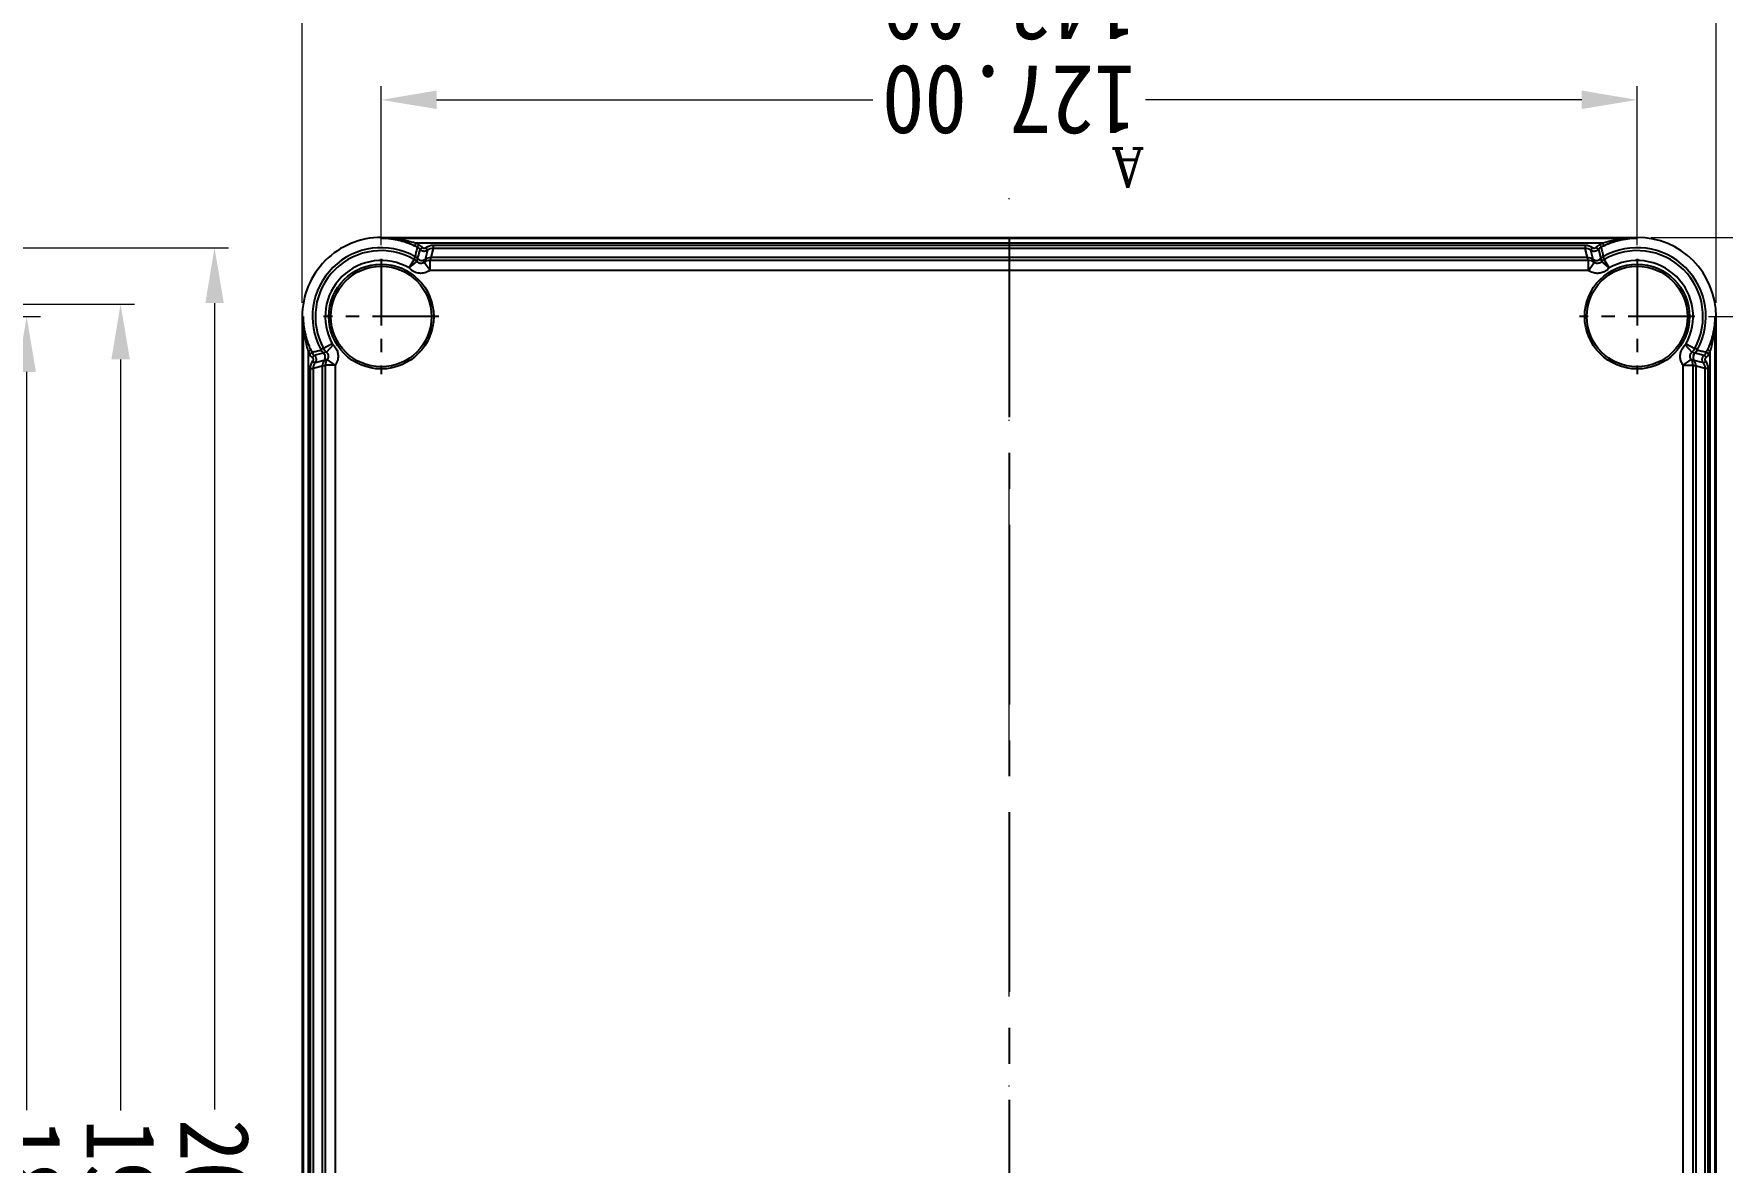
# Model space of a CAD drawing. Header units: millimetres. Extents: x -603 to 1798, y -1840 to -1013.
# Drawn here: x 787 to 957.8, y -1687.2 to -1573.1 of the extents above; entities that cross this region are included whole.
import ezdxf
from ezdxf.enums import TextEntityAlignment as Align

# ---------------------------------------------------------------- set-up
doc = ezdxf.new("R2010")
doc.units = ezdxf.units.MM
doc.header["$MEASUREMENT"] = 0
doc.linetypes.add('CENTER', pattern=[50.8, 31.75, -6.35, 6.35, -6.35])
doc.linetypes.add('DIVIDE', pattern=[31.75, 12.7, -6.35, 0, -6.35, 0, -6.35])
doc.layers.get('0').update_dxf_attribs({"linetype": 'CONTINUOUS'})
doc.layers.get('Defpoints').update_dxf_attribs({"linetype": 'CONTINUOUS'})
doc.layers.add('dim', color=3, linetype='CONTINUOUS', lineweight=9)
doc.layers.add('hatch', color=56, linetype='CONTINUOUS', lineweight=9)
doc.styles.add('FFS', font='simfang0.ttf', dxfattribs={"width": 0.9})
doc.styles.add('ROMANC', font='romanc.shx')
doc.dimstyles.new('YanXiu', dxfattribs={"dimtxt": 2.5, "dimasz": 2.2, "dimexe": 1, "dimexo": 0.6, "dimgap": 0.66, "dimtad": 0, "dimzin": 0, "dimdsep": 46, "dimtxsty": 'FFS', "dimcen": 0, "dimclrd": 256, "dimclre": 131, "dimclrt": 42, "dimadec": 0, "dimazin": 0, "dimtfac": 1, "dimtdec": 4, "dimtofl": 0, "dimtmove": 0, "dimatfit": 3, "dimfxl": 0, "dimtolj": 1, "dimtzin": 0, "dimlwd": 0, "dimlwe": 0, "dimarcsym": 0})

# ---------------------------------------------------------------- blocks, each defined once
blk = doc.blocks.new('*D17')
at = {"layer": 'Defpoints', "color": 0}
for p in [(-77.38, 94), (-65.81, 94), (-65.81, -94)]:
    blk.add_point(p, dxfattribs=at)
at = {"layer": 'dim', "color": 131, "lineweight": 5}
for p, q in [((-67.21, 94), (-78.78, 94)), ((-67.21, -94), (-78.78, -94))]:
    blk.add_line(p, q, dxfattribs=at)
at = {"layer": 'dim', "lineweight": 5}
for p, q in [((-77.38, 88.4), (-77.38, 13.78)), ((-77.38, -88.4), (-77.38, -13.78))]:
    blk.add_line(p, q, dxfattribs=at)
at = {"layer": 'dim'}
for points in [[(-78.32, 88.4), (-76.45, 88.4), (-77.38, 94)], [(-78.32, -88.4), (-76.45, -88.4), (-77.38, -94)]]:
    blk.add_solid(points, dxfattribs=at)
at = {"layer": 'dim', "color": 42, "insert": (-77.38, 0), "char_height": 7, "attachment_point": 5, "rotation": 90, "style": 'FFS'}
blk.add_mtext('188.00', dxfattribs=at)
blk = doc.blocks.new('*D18')
at = {"layer": 'Defpoints', "color": 0}
for p in [(-86.88, 95.26), (-54.72, 95.26), (-54.72, -95.26)]:
    blk.add_point(p, dxfattribs=at)
at = {"layer": 'dim', "color": 131, "lineweight": 5}
for p, q in [((-56.12, 95.26), (-88.28, 95.26)), ((-56.12, -95.26), (-88.28, -95.26))]:
    blk.add_line(p, q, dxfattribs=at)
at = {"layer": 'dim', "lineweight": 5}
for p, q in [((-86.88, 89.66), (-86.88, 13.73)), ((-86.88, -89.66), (-86.88, -13.73))]:
    blk.add_line(p, q, dxfattribs=at)
at = {"layer": 'dim'}
for points in [[(-87.82, 89.66), (-85.95, 89.66), (-86.88, 95.26)], [(-87.82, -89.66), (-85.95, -89.66), (-86.88, -95.26)]]:
    blk.add_solid(points, dxfattribs=at)
at = {"layer": 'dim', "color": 42, "insert": (-86.88, 0), "char_height": 7, "attachment_point": 5, "rotation": 90, "style": 'FFS'}
blk.add_mtext('190.53', dxfattribs=at)
blk = doc.blocks.new('*D19')
at = {"layer": 'Defpoints', "color": 0}
for p in [(-96.38, 100.96), (-63.5, 100.96), (-63.5, -100.96)]:
    blk.add_point(p, dxfattribs=at)
at = {"layer": 'dim', "color": 131, "lineweight": 5}
for p, q in [((-64.9, 100.96), (-97.78, 100.96)), ((-64.9, -100.96), (-97.78, -100.96))]:
    blk.add_line(p, q, dxfattribs=at)
at = {"layer": 'dim', "lineweight": 5}
for p, q in [((-96.38, 95.36), (-96.38, 13.83)), ((-96.38, -95.36), (-96.38, -13.83))]:
    blk.add_line(p, q, dxfattribs=at)
at = {"layer": 'dim'}
for points in [[(-97.32, 95.36), (-95.45, 95.36), (-96.38, 100.96)], [(-97.32, -95.36), (-95.45, -95.36), (-96.38, -100.96)]]:
    blk.add_solid(points, dxfattribs=at)
at = {"layer": 'dim', "color": 42, "insert": (-96.38, 0), "char_height": 7, "attachment_point": 5, "rotation": 90, "style": 'FFS'}
blk.add_mtext('201.93', dxfattribs=at)
blk = doc.blocks.new('*D30')
at = {"layer": 'Defpoints', "color": 0}
for p in [(-45.36, 174.99), (97.64, 174.99), (97.64, 143.58)]:
    blk.add_point(p, dxfattribs=at)
at = {"layer": 'dim', "color": 131, "lineweight": 5}
for p, q in [((-45.36, 173.59), (-45.36, 142.18)), ((97.64, 173.59), (97.64, 142.18))]:
    blk.add_line(p, q, dxfattribs=at)
at = {"layer": 'dim', "lineweight": 5}
for p, q in [((-39.76, 143.58), (12.36, 143.58)), ((92.04, 143.58), (39.92, 143.58))]:
    blk.add_line(p, q, dxfattribs=at)
at = {"layer": 'dim'}
for points in [[(-39.76, 144.51), (-39.76, 142.64), (-45.36, 143.58)], [(92.04, 144.51), (92.04, 142.64), (97.64, 143.58)]]:
    blk.add_solid(points, dxfattribs=at)
at = {"layer": 'dim', "color": 42, "insert": (26.14, 143.58), "char_height": 7, "attachment_point": 5, "style": 'FFS'}
blk.add_mtext('143.00', dxfattribs=at)
blk = doc.blocks.new('*D31')
at = {"layer": 'Defpoints', "color": 0}
for p in [(-37.36, 169.16), (89.64, 169.16), (89.64, 153.08)]:
    blk.add_point(p, dxfattribs=at)
at = {"layer": 'dim', "color": 131, "lineweight": 5}
for p, q in [((-37.36, 167.76), (-37.36, 151.68)), ((89.64, 167.76), (89.64, 151.68))]:
    blk.add_line(p, q, dxfattribs=at)
at = {"layer": 'dim', "lineweight": 5}
for p, q in [((-31.76, 153.08), (12.36, 153.08)), ((84.04, 153.08), (39.92, 153.08))]:
    blk.add_line(p, q, dxfattribs=at)
at = {"layer": 'dim'}
for points in [[(-31.76, 154.01), (-31.76, 152.14), (-37.36, 153.08)], [(84.04, 154.01), (84.04, 152.14), (89.64, 153.08)]]:
    blk.add_solid(points, dxfattribs=at)
at = {"layer": 'dim', "color": 42, "insert": (26.14, 153.08), "char_height": 7, "attachment_point": 5, "style": 'FFS'}
blk.add_mtext('127.00', dxfattribs=at)
blk = doc.blocks.new('*D32')
at = {"layer": 'Defpoints', "color": 0}
for p in [(-37.36, 370.99), (-63.65, 166.99), (-37.36, 166.99)]:
    blk.add_point(p, dxfattribs=at)
at = {"layer": 'dim', "color": 131, "lineweight": 5}
for p, q in [((-38.76, 370.99), (-65.05, 370.99)), ((-38.76, 166.99), (-65.05, 166.99))]:
    blk.add_line(p, q, dxfattribs=at)
at = {"layer": 'dim', "lineweight": 5}
for p, q in [((-63.65, 365.39), (-63.65, 282.87)), ((-63.65, 172.59), (-63.65, 255.11))]:
    blk.add_line(p, q, dxfattribs=at)
at = {"layer": 'dim'}
for points in [[(-64.58, 365.39), (-62.71, 365.39), (-63.65, 370.99)], [(-64.58, 172.59), (-62.71, 172.59), (-63.65, 166.99)]]:
    blk.add_solid(points, dxfattribs=at)
at = {"layer": 'dim', "color": 42, "insert": (-63.65, 268.99), "char_height": 7, "attachment_point": 5, "rotation": 90, "style": 'FFS'}
blk.add_mtext('204.00', dxfattribs=at)
blk = doc.blocks.new('*D40')
at = {"layer": 'Defpoints', "color": 0}
for p in [(-55.15, 362.99), (-43.19, 362.99), (-43.19, 174.99)]:
    blk.add_point(p, dxfattribs=at)
at = {"layer": 'dim', "color": 131, "lineweight": 5}
for p, q in [((-44.59, 362.99), (-56.55, 362.99)), ((-44.59, 174.99), (-56.55, 174.99))]:
    blk.add_line(p, q, dxfattribs=at)
at = {"layer": 'dim', "lineweight": 5}
for p, q in [((-55.15, 357.39), (-55.15, 282.76)), ((-55.15, 180.59), (-55.15, 255.21))]:
    blk.add_line(p, q, dxfattribs=at)
at = {"layer": 'dim'}
for points in [[(-56.08, 357.39), (-54.21, 357.39), (-55.15, 362.99)], [(-56.08, 180.59), (-54.21, 180.59), (-55.15, 174.99)]]:
    blk.add_solid(points, dxfattribs=at)
at = {"layer": 'dim', "color": 42, "insert": (-55.15, 268.99), "char_height": 7, "attachment_point": 5, "rotation": 90, "style": 'FFS'}
blk.add_mtext('188.00', dxfattribs=at)
blk = doc.blocks.new('u47')
at = {"layer": 'dim'}
for base, p1, p2, picture, middle in [((-96.384, 100.963), (-63.5, -100.963), (-63.5, 100.963), '*D19', (-96.384, 0)), ((-86.884, 95.264), (-54.723, -95.264), (-54.723, 95.264), '*D18', (-86.884, 0)), ((-77.384, 94), (-65.81, -94), (-65.81, 94), '*D17', (-77.384, 0))]:
    dim = blk.add_linear_dim(base=base, p1=p1, p2=p2, angle=90, dimstyle='YanXiu', override={"dimtxt": 7, "dimasz": 5.6, "dimexe": 1.3993, "dimexo": 1.3993, "dimgap": 1.3993}, dxfattribs=at)
    dim.commit()
    dim.dimension.update_dxf_attribs({"geometry": picture, "text_midpoint": middle, "dimtype": 160})
blk = doc.blocks.new('u43')
at = {"color": 1, "linetype": 'CENTER', "ltscale": 0.572}
blk.add_line((26.138, 166.987), (26.138, 370.987), dxfattribs=at)
at = {"color": 7}
for p, q in [((-45.362, 362.987), (-45.362, 174.987)), ((-45.266, 362.987), (-45.266, 174.987)), ((97.542, 174.986), (97.542, 362.987)), ((97.638, 174.987), (97.638, 362.987)), ((-44.766, 265.485), (-44.766, 178.488)), ((97.042, 178.488), (97.042, 265.485)), ((-44.552, 263.724), (-44.552, 180.249)), ((-44.252, 263.724), (-44.252, 180.249)), ((-43.325, 263.973), (-43.325, 180)), ((-43.028, 264.057), (-43.028, 179.917)), ((-42.029, 264.057), (-42.029, 179.917)), ((94.304, 179.917), (94.304, 264.057)), ((95.304, 179.917), (95.304, 264.057)), ((95.601, 180), (95.601, 263.973)), ((96.528, 180.249), (96.528, 263.724)), ((96.828, 180.249), (96.828, 263.724)), ((-44.552, 180.249), (-44.252, 180.249)), ((-44.306, 179.488), (-44.063, 179.664)), ((-44.252, 180.249), (-43.325, 180.008)), ((-44.063, 179.664), (-43.141, 179.424)), ((-42.839, 179.331), (-43.136, 179.415)), ((-42.029, 179.917), (-43.028, 179.917)), ((-42.029, 179.917), (-42.839, 179.331)), ((94.304, 179.917), (95.304, 179.917)), ((94.304, 179.917), (95.115, 179.331)), ((95.416, 179.424), (96.339, 179.664)), ((95.601, 180.008), (96.528, 180.249)), ((96.582, 179.488), (96.339, 179.664)), ((96.828, 180.249), (96.528, 180.249)), ((-44.766, 178.488), (-44.495, 178.36)), ((-44.63, 178.762), (-44.364, 178.624)), ((-44.346, 179.129), (-44.146, 178.906)), ((-43.221, 178.663), (-44.146, 178.906)), ((-42.911, 178.584), (-43.205, 178.669)), ((-42.316, 177.738), (-43.19, 178.224)), ((-42.223, 177.858), (-42.911, 178.584)), ((94.498, 177.858), (95.186, 178.584)), ((94.591, 177.738), (95.465, 178.224)), ((95.186, 178.584), (95.481, 178.669)), ((96.421, 178.906), (95.497, 178.663)), ((96.622, 179.129), (96.421, 178.906)), ((96.905, 178.762), (96.639, 178.624)), ((97.042, 178.488), (96.77, 178.36)), ((-45.362, 174.987), (-45.266, 174.987)), ((97.638, 174.987), (97.542, 174.986)), ((-34.537, 170.075), (-33.782, 169.419)), ((-34.537, 170.075), (-34.039, 169.208)), ((-33.443, 168.203), (-33.686, 169.128)), ((-32.432, 170.32), (-33.017, 169.51)), ((-33.017, 169.51), (-32.934, 169.213)), ((-32.925, 169.208), (-32.685, 168.286)), ((-32.432, 170.32), (84.707, 170.32)), ((-32.432, 170.32), (-32.432, 169.32)), ((-32.432, 169.32), (84.707, 169.32)), ((84.707, 170.32), (85.293, 169.51)), ((84.707, 170.32), (84.707, 169.32)), ((84.96, 168.286), (85.2, 169.208)), ((85.293, 169.51), (85.21, 169.213)), ((85.961, 169.128), (85.886, 168.84)), ((86.058, 169.419), (85.972, 169.124)), ((86.813, 170.075), (86.058, 169.419)), ((86.813, 170.075), (86.314, 169.208)), ((-33.861, 167.583), (-33.989, 167.854)), ((-33.861, 167.583), (86.136, 167.583)), ((-33.586, 167.719), (-33.725, 167.985)), ((-33.22, 168.003), (-33.443, 168.203)), ((-32.861, 168.042), (-32.685, 168.286)), ((-32.349, 169.023), (84.624, 169.023)), ((-32.341, 169.023), (-32.1, 168.096)), ((-32.1, 168.096), (84.375, 168.096)), ((-32.1, 167.796), (-32.1, 168.096)), ((-32.1, 167.796), (84.375, 167.796)), ((84.375, 168.096), (84.616, 169.023)), ((84.375, 167.796), (84.375, 168.096)), ((85.136, 168.042), (84.96, 168.286)), ((85.495, 168.003), (85.718, 168.203)), ((85.886, 168.84), (85.718, 168.203)), ((85.862, 167.719), (86, 167.985)), ((86.136, 167.583), (86.265, 167.854)), ((-37.362, 167.083), (89.638, 167.083)), ((-37.362, 167.083), (-37.362, 166.987)), ((89.638, 166.987), (-37.362, 166.987)), ((89.638, 167.083), (89.638, 166.987))]:
    blk.add_line(p, q, dxfattribs=at)
at = {"color": 1, "linetype": 'CENTER', "ltscale": 0.212}
for p, q in [((-37.362, 169.157), (-37.362, 180.817)), ((89.638, 169.157), (89.638, 180.817)), ((-43.192, 174.987), (-31.532, 174.987)), ((83.808, 174.987), (95.468, 174.987))]:
    blk.add_line(p, q, dxfattribs=at)
at = {"color": 7}
for centre, radius in [((-37.362, 174.987), 5.3), ((-37.362, 174.987), 5.086), ((89.638, 174.987), 5.3), ((89.638, 174.987), 5.086)]:
    blk.add_circle(centre, radius, dxfattribs=at)
for centre, radius, start, end in [((-43.251, 180.25), 1.301, 180.01474, 215.81248), ((-43.252, 180.249), 1, 179.99701, 215.83009), ((-42.325, 180), 1, 180.00077, 215.82357), ((-30.836, 223.824), 45.569, 254.09285, 254.48083), ((-42.028, 179.917), 1, 179.99408, 215.82008), ((94.304, 179.917), 1, 324.18046, 0.00538), ((74.546, 252.915), 76.404, 285.61703, 285.84845), ((83.111, 223.824), 45.569, 285.51917, 285.90715), ((94.601, 180), 1, 324.17643, 359.99923), ((95.528, 180.249), 1, 324.17018, 359.99745), ((95.527, 180.25), 1.301, 324.18881, 359.98397), ((-37.362, 174.987), 8.19, 152.54633, 154.6904), ((-43.477, 178.163), 1.3, 131.9995, 152.54609), ((-37.134, 174.879), 8.143, 154.68972, 156.60647), ((-37.362, 174.987), 7.89, 152.54633, 154.6904), ((-43.477, 178.163), 1, 131.99673, 152.54503), ((-36.101, 212.029), 34.411, 256.10616, 256.94746), ((-37.362, 174.987), 6.963, 151.57334, 299.24511), ((-37.362, 174.987), 6.666, 150.94585, 299.90343), ((-37.587, 205.65), 27.862, 256.9612, 257.43746), ((-38.43, 201.863), 23.982, 257.4364, 257.97278), ((-42.167, 177.587), 1.5, 133.82556, 151.57322), ((-22.197, 259.213), 83.665, 255.25861, 255.46835), ((-37.362, 174.987), 6.963, 150.57638, 150.94821), ((-42.556, 177.916), 1.001, 131.67164, 150.57245), ((-41.878, 177.495), 1.5, 133.49185, 150.94861), ((-37.362, 174.987), 5.666, 150.94574, 299.90343), ((-41.878, 177.496), 0.5, 133.49156, 150.94566), ((89.638, 174.987), 6.963, 240.75489, 28.42666), ((89.638, 174.987), 6.666, 240.09657, 29.05419), ((89.638, 174.987), 5.666, 240.09657, 29.05426), ((94.154, 177.496), 0.5, 29.05446, 46.50831), ((94.154, 177.495), 1.5, 29.05157, 46.50339), ((74.858, 257.739), 82.142, 284.52874, 284.74237), ((94.442, 177.587), 1.5, 28.42679, 46.17444), ((94.832, 177.916), 1, 29.42382, 48.33335), ((89.638, 174.987), 6.963, 29.05171, 29.42363), ((90.53, 202.656), 24.795, 282.12122, 282.65299), ((89.654, 206.563), 28.799, 282.65081, 283.13719), ((88.241, 212.586), 34.985, 283.14865, 283.88927), ((95.752, 178.163), 1, 27.45518, 48.00305), ((95.752, 178.163), 1.3, 27.45437, 48.00004), ((89.638, 174.987), 7.89, 25.3096, 27.45367), ((89.408, 174.878), 8.144, 23.35127, 25.31009), ((89.638, 174.987), 8.19, 25.3096, 27.45367), ((-37.362, 174.987), 8, 180, 270), ((89.638, 174.987), 8, 270, 0), ((-34.537, 170.075), 1, 299.89918, 319.04837), ((58.336, 193.468), 95.507, 194.71481, 194.89909), ((-34.449, 169.783), 1, 299.24534, 318.77828), ((-34.432, 169.792), 1, 305.64441, 318.33495), ((-32.432, 170.32), 1, 234.1841, 270.00535), ((-32.349, 170.023), 1, 234.1737, 269.99923), ((10.013, 181.035), 44.031, 195.42884, 195.83021), ((42.263, 181.035), 44.031, 344.16979, 344.57116), ((84.624, 170.023), 1, 270.00077, 305.8263), ((84.707, 170.32), 1, 269.99411, 305.81644), ((86.708, 169.792), 1, 221.66563, 234.35446), ((86.724, 169.783), 1, 221.2216, 240.75478), ((86.813, 170.075), 1, 220.95175, 240.1007), ((-6.063, 193.468), 95.51, 345.10091, 345.28519), ((-37.47, 175.215), 8.142, 293.36958, 295.31027), ((-37.362, 174.987), 7.89, 295.3096, 297.45367), ((-34.432, 169.791), 0.999, 299.42435, 301.84792), ((-34.434, 169.794), 1.001, 301.84767, 305.64484), ((-37.362, 174.987), 8.19, 295.3096, 297.45367), ((-34.186, 168.872), 1, 297.45518, 318.00305), ((-34.186, 168.872), 1.3, 297.45427, 318.00013), ((-32.099, 169.097), 1.301, 234.18688, 269.9859), ((-32.1, 169.096), 1, 234.17106, 269.99745), ((84.375, 169.096), 1, 269.99738, 305.82912), ((84.375, 169.097), 1.301, 270.01296, 305.81426), ((86.461, 168.872), 1.3, 221.99954, 242.54606), ((86.461, 168.872), 1, 221.99673, 242.54503), ((89.638, 174.987), 8.19, 242.54633, 244.6904), ((54.094, 175.885), 32.869, 346.09388, 347.37833), ((89.638, 174.987), 7.89, 242.54633, 244.6904), ((86.709, 169.794), 1.001, 234.35401, 238.15721), ((62.759, 173.919), 23.984, 347.43639, 347.97276), ((86.708, 169.791), 0.999, 238.15697, 240.57553), ((89.745, 175.213), 8.14, 244.68945, 246.58622)]:
    blk.add_arc(centre, radius, start, end, dxfattribs=at)
for points, start_tangent, end_tangent in [([(-44.306, 179.488), (-44.284, 179.452), (-44.268, 179.415), (-44.257, 179.379), (-44.253, 179.342), (-44.254, 179.304), (-44.262, 179.267), (-44.275, 179.229), (-44.294, 179.193), (-44.318, 179.159), (-44.346, 179.129)], (0.5852953, -0.8108202), (-0.7432116, -0.6690564)), ([(-44.063, 179.664), (-44.018, 179.591), (-43.986, 179.517), (-43.964, 179.44), (-43.953, 179.356), (-43.956, 179.269), (-43.973, 179.186), (-44, 179.109), (-44.038, 179.037), (-44.086, 178.969), (-44.146, 178.906)], (0.585187, -0.8108984), (-0.7430858, -0.6691961)), ([(-43.205, 178.669), (-43.087, 178.829), (-43.029, 179.024), (-43.046, 179.229), (-43.136, 179.415)], (0.7214496, 0.692467), (-0.5852788, 0.8108321)), ([(-42.839, 179.331), (-42.763, 179.189), (-42.731, 179.047), (-42.739, 178.895), (-42.798, 178.73), (-42.911, 178.584)], (0.5851488, -0.8109259), (-0.7257936, -0.6879126)), ([(-42.029, 179.917), (-41.825, 179.535), (-41.735, 179.139), (-41.758, 178.703), (-41.92, 178.252), (-42.223, 177.858)], (0.5855433, -0.8106411), (-0.7255074, -0.6882144)), ([(94.498, 177.858), (94.203, 178.239), (94.048, 178.634), (94.004, 179.008), (94.045, 179.349), (94.15, 179.654), (94.304, 179.917)], (-0.7254336, 0.6882922), (0.5854157, 0.8107333)), ([(95.186, 178.584), (95.077, 178.725), (95.019, 178.871), (95.004, 179.002), (95.018, 179.121), (95.057, 179.233), (95.115, 179.331)], (-0.7256885, 0.6880234), (0.5856651, 0.8105531)), ([(95.412, 179.415), (95.322, 179.229), (95.304, 179.024), (95.363, 178.829), (95.481, 178.669)], (-0.5852788, -0.8108321), (0.7214496, -0.692467)), ([(96.421, 178.906), (96.357, 178.974), (96.305, 179.05), (96.267, 179.128), (96.242, 179.209), (96.229, 179.294), (96.23, 179.383), (96.248, 179.475), (96.282, 179.568), (96.339, 179.664)], (-0.7431285, 0.6691487), (0.585308, 0.810811)), ([(96.622, 179.129), (96.591, 179.162), (96.565, 179.199), (96.546, 179.238), (96.534, 179.277), (96.528, 179.315), (96.529, 179.353), (96.537, 179.395), (96.554, 179.441), (96.582, 179.488)], (-0.7430778, 0.669205), (0.5851798, 0.8109035)), ([(-44.766, 178.488), (-44.839, 178.23), (-44.913, 177.942), (-44.985, 177.626), (-45.055, 177.278), (-45.119, 176.897), (-45.176, 176.479), (-45.222, 176.023), (-45.253, 175.526), (-45.266, 174.987)], (-0.2834531, -0.9589861), (-0.0034146, -0.9999942)), ([(-44.607, 178.112), (-44.721, 177.834), (-44.833, 177.529), (-44.94, 177.194), (-45.039, 176.827), (-45.126, 176.425), (-45.197, 175.985), (-45.246, 175.506), (-45.266, 174.987)], (-0.3970255, -0.9178076), (-0.0056655, -0.999984)), ([(-43.221, 178.663), (-43.093, 178.827), (-43.03, 179.023), (-43.026, 179.101)], (0.7470157, 0.6648064), (-0.0218204, 0.9997619)), ([(95.301, 179.101), (95.305, 179.023), (95.368, 178.827), (95.497, 178.663)], (-0.0218391, -0.9997615), (0.7470213, -0.6648001)), ([(97.542, 174.986), (97.522, 175.505), (97.473, 175.981), (97.403, 176.417), (97.317, 176.816), (97.219, 177.181), (97.113, 177.516), (97.001, 177.824), (96.885, 178.106)], (-0.0056565, 0.999984), (-0.3963457, 0.9181013)), ([(97.542, 174.987), (97.529, 175.525), (97.497, 176.018), (97.452, 176.471), (97.396, 176.885), (97.333, 177.264), (97.264, 177.612), (97.191, 177.932), (97.116, 178.225), (97.042, 178.488)], (-0.0034144, 0.9999942), (-0.283449, 0.9589873)), ([(-34.537, 170.075), (-34.144, 170.401), (-33.717, 170.576), (-33.3, 170.619), (-32.87, 170.543), (-32.432, 170.32)], (0.6550292, 0.7556036), (0.8108972, -0.5851886)), ([(-33.782, 169.42), (-33.637, 169.54), (-33.478, 169.605), (-33.333, 169.62), (-33.181, 169.593), (-33.017, 169.51)], (0.6555191, 0.7551786), (0.8108622, -0.5852372)), ([(-33.782, 169.42), (-33.74, 169.274), (-33.697, 169.124)], (0.2776342, -0.9606869), (0.2779501, -0.9605955)), ([(-32.934, 169.213), (-33.124, 169.304), (-33.335, 169.319), (-33.537, 169.252), (-33.697, 169.124)], (-0.8108042, 0.5853175), (-0.6589764, -0.7521636)), ([(-33.524, 169.255), (-33.686, 169.128)], (-0.8809438, -0.473221), (-0.6648001, -0.7470213)), ([(-33.329, 169.319), (-33.524, 169.255)], (-0.9914737, -0.1303071), (-0.8809438, -0.473221)), ([(84.707, 170.32), (84.988, 170.482), (85.267, 170.578), (85.531, 170.617), (85.783, 170.612), (86.036, 170.564), (86.297, 170.467), (86.562, 170.307), (86.813, 170.075)], (0.810783, 0.5853468), (0.6553254, -0.7553467)), ([(85.972, 169.124), (85.812, 169.252), (85.611, 169.319), (85.399, 169.304), (85.21, 169.213)], (-0.6589764, 0.7521636), (-0.8108042, -0.5853175)), ([(85.293, 169.51), (85.398, 169.57), (85.5, 169.605), (85.593, 169.62), (85.68, 169.618), (85.77, 169.601), (85.866, 169.564), (85.965, 169.505), (86.058, 169.419)], (0.8105523, 0.5856662), (0.6551777, -0.7554748)), ([(85.799, 169.255), (85.605, 169.319)], (-0.8809458, 0.4732172), (-0.9914739, 0.1303051)), ([(85.961, 169.128), (85.799, 169.255)], (-0.6648064, 0.7470157), (-0.8809458, 0.4732172)), ([(-37.362, 167.083), (-36.84, 167.103), (-36.363, 167.152), (-35.925, 167.222), (-35.527, 167.309), (-35.162, 167.407), (-34.828, 167.513), (-34.521, 167.625), (-34.24, 167.74)], (0.999984, 0.0056566), (0.9179737, 0.3966413)), ([(-37.362, 167.083), (-36.821, 167.096), (-36.325, 167.127), (-35.871, 167.173), (-35.457, 167.229), (-35.079, 167.293), (-34.732, 167.362), (-34.413, 167.434), (-34.122, 167.509), (-33.861, 167.583)], (0.9999942, 0.0034149), (0.9589861, 0.2834532)), ([(-33.725, 167.985), (-33.777, 168.201), (-33.83, 168.425), (-33.885, 168.663), (-33.942, 168.922)], (-0.239809, 0.9708201), (-0.2083599, 0.9780522)), ([(-33.443, 168.203), (-33.38, 168.263), (-33.309, 168.313), (-33.233, 168.352), (-33.155, 168.378), (-33.078, 168.393), (-33, 168.396), (-32.922, 168.388), (-32.844, 168.368), (-32.766, 168.335), (-32.685, 168.286)], (0.6691803, 0.7431001), (0.81083, -0.5852817)), ([(-33.22, 168.003), (-33.19, 168.031), (-33.154, 168.056), (-33.116, 168.076), (-33.079, 168.088), (-33.043, 168.095), (-33.01, 168.096), (-32.976, 168.093), (-32.94, 168.083), (-32.901, 168.067), (-32.861, 168.042)], (0.6691671, 0.7431119), (0.8108767, -0.585217)), ([(84.96, 168.286), (85.021, 168.324), (85.087, 168.355), (85.157, 168.379), (85.233, 168.393), (85.311, 168.396), (85.387, 168.388), (85.46, 168.37), (85.53, 168.342), (85.596, 168.306), (85.659, 168.26), (85.718, 168.203)], (0.810849, 0.5852554), (0.6691954, -0.7430865)), ([(85.136, 168.042), (85.166, 168.062), (85.199, 168.077), (85.233, 168.088), (85.267, 168.095), (85.301, 168.096), (85.334, 168.093), (85.368, 168.084), (85.402, 168.071), (85.436, 168.053), (85.467, 168.03), (85.495, 168.003)], (0.8107965, 0.5853281), (0.6691286, -0.7431466)), ([(86.136, 167.583), (86.391, 167.511), (86.677, 167.437), (86.992, 167.365), (87.339, 167.295), (87.719, 167.231), (88.138, 167.174), (88.595, 167.128), (89.095, 167.096), (89.638, 167.083)], (0.9589855, -0.2834553), (0.9999942, -0.0034152)), ([(86.51, 167.743), (86.785, 167.629), (87.089, 167.518), (87.423, 167.411), (87.79, 167.312), (88.192, 167.224), (88.633, 167.152), (89.115, 167.103), (89.638, 167.083)], (0.9176659, -0.3973529), (0.9999839, -0.0056661))]:
    blk.add_spline(points, degree=3, dxfattribs=dict(at, start_tangent=start_tangent, end_tangent=end_tangent))
at = {"layer": 'hatch', "color": 2, "linetype": 'DIVIDE', "ltscale": 0.7}
blk.add_line((26.138, 333.427), (26.138, 159.987), dxfattribs=at)
at = {"layer": 'hatch', "color": 2}
blk.add_lwpolyline([(26.138, 159.987, 0, 0, 0), (22.138, 159.987, 1.2, 0, 0), (18.138, 159.987, 0, 0, 0)], format="xyseb", dxfattribs=at)
blk.add_blockref('u47', (202.882, 268.987))
at = {"layer": 'hatch', "color": 6, "style": 'ROMANC'}
blk.add_text('A', height=4, dxfattribs=at).set_placement((14.138, 159.987), align=Align.MIDDLE)
at = {"layer": 'dim'}
for base, p1, p2, picture, middle in [((-63.647, 166.987), (-37.362, 370.987), (-37.362, 166.987), '*D32', (-63.647, 268.987)), ((-55.147, 362.987), (-43.192, 174.987), (-43.192, 362.987), '*D40', (-55.147, 268.987))]:
    dim = blk.add_linear_dim(base=base, p1=p1, p2=p2, angle=90, dimstyle='YanXiu', override={"dimtxt": 7, "dimasz": 5.6, "dimexe": 1.3993, "dimexo": 1.3993, "dimgap": 1.3993}, dxfattribs=at)
    dim.commit()
    dim.dimension.update_dxf_attribs({"geometry": picture, "text_midpoint": middle, "dimtype": 160})
for base, p1, p2, picture, middle in [((97.638, 143.576), (-45.362, 174.987), (97.638, 174.987), '*D30', (26.138, 143.576)), ((89.638, 153.076), (-37.362, 169.157), (89.638, 169.157), '*D31', (26.138, 153.076))]:
    dim = blk.add_linear_dim(base=base, p1=p1, p2=p2, dimstyle='YanXiu', override={"dimtxt": 7, "dimasz": 5.6, "dimexe": 1.3993, "dimexo": 1.3993, "dimgap": 1.3993}, dxfattribs=at)
    dim.commit()
    dim.dimension.update_dxf_attribs({"geometry": picture, "text_midpoint": middle, "dimtype": 160})

msp = doc.modelspace()

# ---------------------------------------------------------------- block references
at = {"rotation": 180}
msp.add_blockref('u43', (911.81, -1426.69), dxfattribs=at)

doc.saveas('drawing.dxf')
